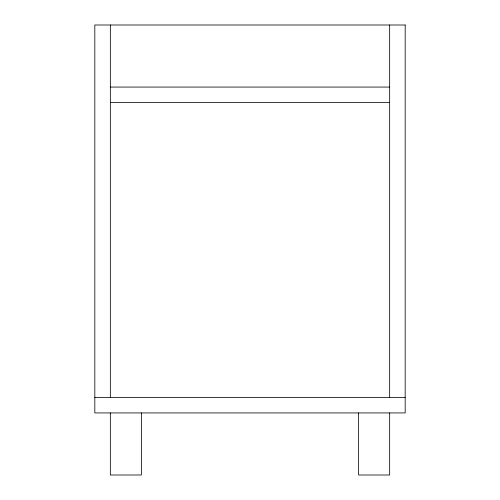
<?xml version="1.0" encoding="UTF-8"?>
<svg xmlns="http://www.w3.org/2000/svg" width="500" height="500" viewBox="0 0 500 500"><rect width="100%" height="100%" fill="white"/><g stroke="black" fill="none" stroke-linecap="round" stroke-linejoin="round"><path stroke-width="0.75" d="M110.344 87.069L389.656 87.069M110.344 102.587L389.656 102.587M94.825 397.413L405.175 397.413M389.656 25L389.656 397.413M389.656 412.931L389.656 475L358.619 475L358.619 412.931M141.381 412.931L141.381 475L110.344 475L110.344 412.931M110.344 25L110.344 397.413M405.175 25L94.825 25L94.825 412.931L405.175 412.931L405.175 25"/></g></svg>
